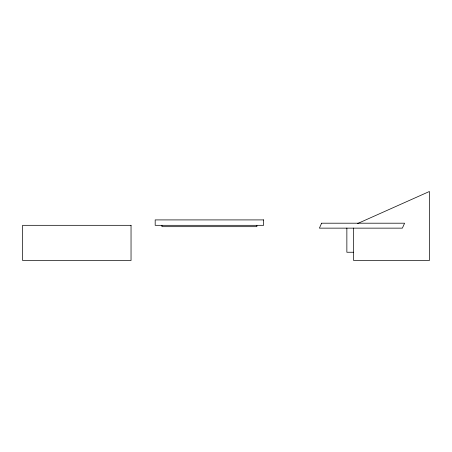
<?xml version="1.0" encoding="UTF-8"?>
<svg xmlns="http://www.w3.org/2000/svg" width="452" height="452" viewBox="0 0 452 452"><rect width="100%" height="100%" fill="white"/><g stroke="black" fill="none" stroke-linecap="round" stroke-linejoin="round"><path stroke-width="0.68" d="M357.459 223.61L429.4 191.495L429.4 260.505L353.622 260.505L353.622 228.085M353.622 252.25L346.859 252.25L346.859 228.085M256.86 225.322L256.86 226.678L161.952 226.678L161.952 225.322M321.604 223.198L319.4 228.141L402.382 228.141L404.591 223.198L321.604 223.198M263.623 219.909L155.183 219.909L155.183 225.322L263.623 225.322L263.623 219.909M131.04 225.322L22.6 225.322L22.6 260.505L131.04 260.505L131.04 225.322"/></g></svg>
